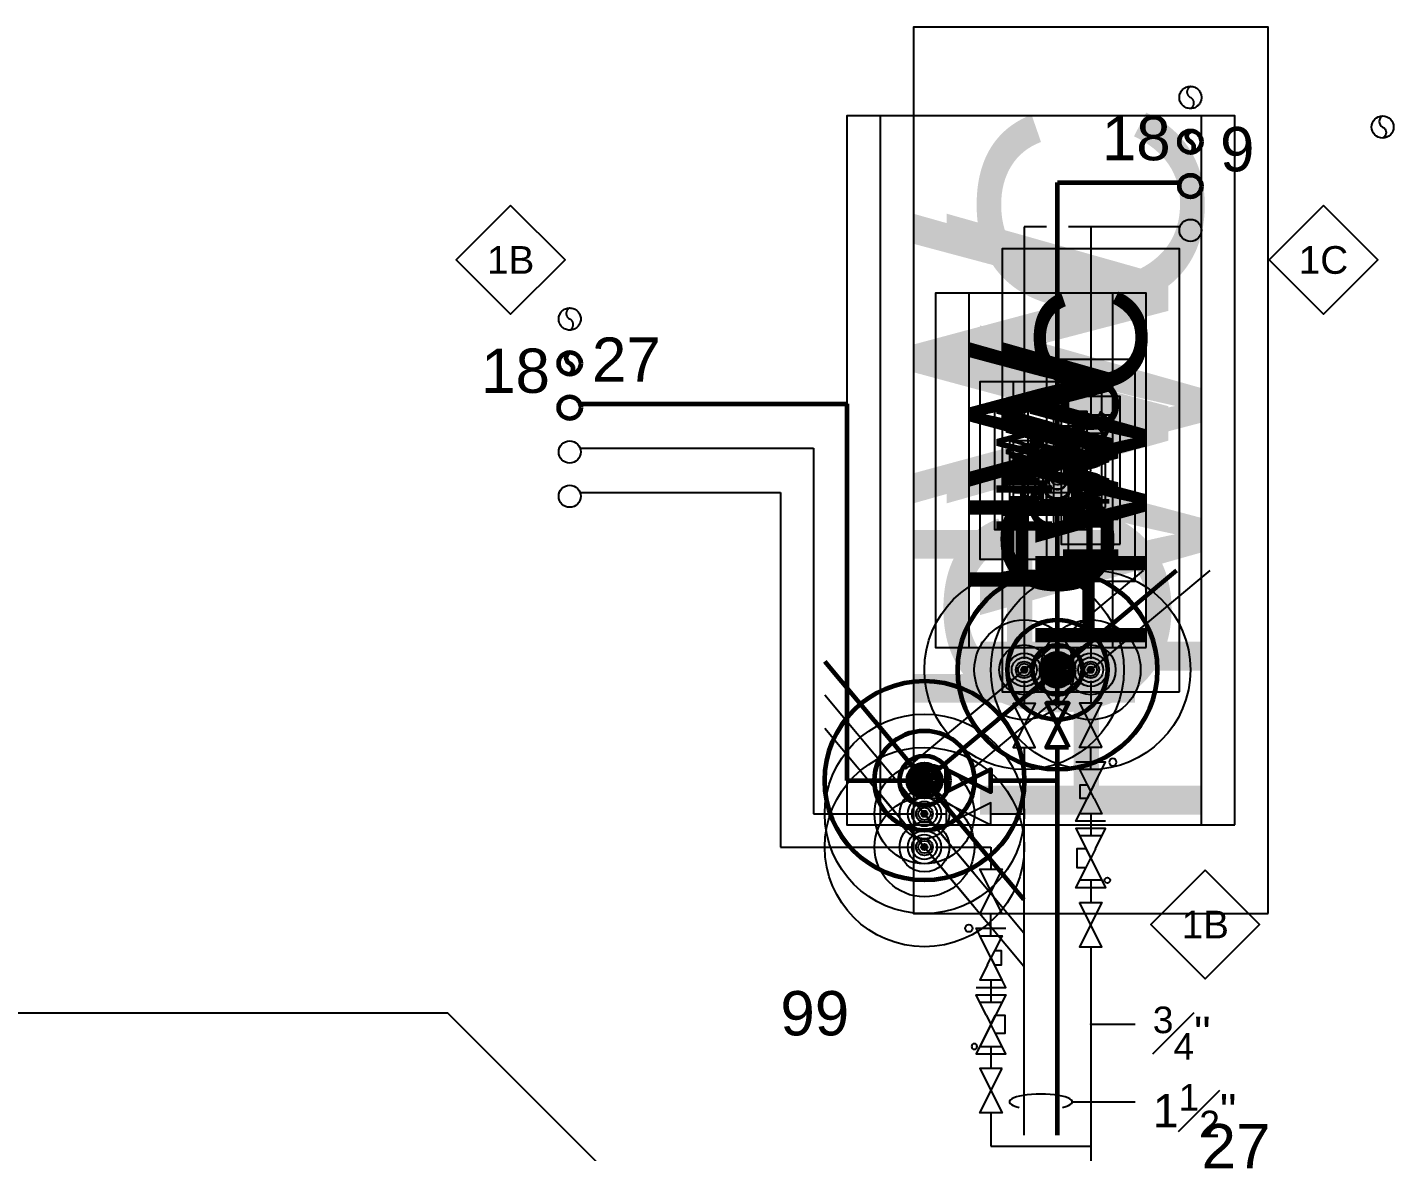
# Model space of a CAD drawing. Extents: x -3677 to 22148, y -333 to 1817.
# Drawn here: x -3306.8 to -2937, y 990.2 to 1294.7 of the extents above; entities that cross this region are included whole.
import ezdxf
from ezdxf import colors
from ezdxf.entities.mleader import LeaderData, LeaderLine
from ezdxf.enums import TextEntityAlignment as Align
from ezdxf.math import Vec2, Vec3

# ---------------------------------------------------------------- set-up
doc = ezdxf.new("R2010")
doc.units = 0
doc.header["$LTSCALE"] = 36
doc.header["$MEASUREMENT"] = 0
doc.linetypes.add('VENT', pattern=[0.3, 0.2, -0.1])
for name, color, linetype in [('G-ANNO-TEXT', 70, 'Continuous'), ('G-ANNO-TEXT @ 96', 70, 'Continuous'), ('P-HW-N', 1, 'Continuous'), ('P-HW-N @ 1 (1)', 1, 'Continuous'), ('P-HW-N @ 1 (2)', 1, 'Continuous'), ('P-HW-N @ 12', 1, 'Continuous'), ('P-HW-N @ 128', 1, 'Continuous'), ('P-HW-N @ 16', 1, 'Continuous'), ('P-HW-N @ 192', 1, 'Continuous'), ('P-HW-N @ 2', 1, 'Continuous'), ('P-HW-N @ 24', 1, 'Continuous'), ('P-HW-N @ 384', 1, 'Continuous'), ('P-HW-N @ 4', 1, 'Continuous'), ('P-HW-N @ 48', 1, 'Continuous'), ('P-HW-N @ 64', 1, 'Continuous'), ('P-HW-N @ 768', 1, 'Continuous'), ('P-HW-N @ 8', 1, 'Continuous'), ('P-HW-N @ 96', 1, 'Continuous'), ('P-HWC-N', 2, 'Continuous'), ('P-HWC-N @ 1 (1)', 2, 'Continuous'), ('P-HWC-N @ 1 (2)', 2, 'Continuous'), ('P-HWC-N @ 12', 2, 'Continuous'), ('P-HWC-N @ 128', 2, 'Continuous'), ('P-HWC-N @ 16', 2, 'Continuous'), ('P-HWC-N @ 192', 2, 'Continuous'), ('P-HWC-N @ 2', 2, 'Continuous'), ('P-HWC-N @ 24', 2, 'Continuous'), ('P-HWC-N @ 384', 2, 'Continuous'), ('P-HWC-N @ 4', 2, 'Continuous'), ('P-HWC-N @ 48', 2, 'Continuous'), ('P-HWC-N @ 64', 2, 'Continuous'), ('P-HWC-N @ 768', 2, 'Continuous'), ('P-HWC-N @ 8', 2, 'Continuous'), ('P-HWC-N @ 96', 2, 'Continuous'), ('P-SANV-N @ 96', 5, 'VENT'), ('P-STRM-N @ 96', 2, 'Continuous')]:
    doc.layers.add(name, color=color, linetype=linetype)
for name, color, linetype, lineweight in [('P-CW-N', 4, 'Continuous', 60), ('P-CW-N @ 1 (1)', 4, 'Continuous', 60), ('P-CW-N @ 1 (2)', 4, 'Continuous', 60), ('P-CW-N @ 12', 4, 'Continuous', 60), ('P-CW-N @ 128', 4, 'Continuous', 60), ('P-CW-N @ 16', 4, 'Continuous', 60), ('P-CW-N @ 192', 4, 'Continuous', 60), ('P-CW-N @ 2', 4, 'Continuous', 60), ('P-CW-N @ 24', 4, 'Continuous', 60), ('P-CW-N @ 384', 4, 'Continuous', 60), ('P-CW-N @ 4', 4, 'Continuous', 60), ('P-CW-N @ 48', 4, 'Continuous', 60), ('P-CW-N @ 64', 4, 'Continuous', 60), ('P-CW-N @ 768', 4, 'Continuous', 60), ('P-CW-N @ 8', 4, 'Continuous', 60), ('P-CW-N @ 96', 4, 'Continuous', 60), ('P-SAN-N @ 96', 6, 'Continuous', 60)]:
    doc.layers.add(name, color=color, linetype=linetype, lineweight=lineweight)
doc.layers.add('P-SAN-DFU', color=7, linetype='Continuous', plot=False)
doc.styles.add('Arial', font='arial.ttf')
doc.dimstyles.new('Loop096', dxfattribs={"dimscale": 0, "dimtxt": 0.09375, "dimasz": 0.03125, "dimexe": 0.0625, "dimexo": 0.0625, "dimgap": 0.09375, "dimtad": 1, "dimdec": 4, "dimzin": 3, "dimdsep": 46, "dimlunit": 4, "dimtxsty": 'Arial', "dimblk": 'OBLIQUE', "dimcen": 0.09375, "dimdle": 0.0625, "dimclrd": 256, "dimclre": 256, "dimclrt": 256, "dimadec": 4, "dimazin": 0, "dimtfac": 0.8, "dimtdec": 4, "dimtix": 1, "dimtofl": 0, "dimtmove": 1, "dimatfit": 0, "dimldrblk": 'LeaderNoteBlock', "dimfxl": 1, "dimfrac": 1, "dimtolj": 1, "dimtzin": 0, "dimlwd": -1, "dimlwe": -1, "dimarcsym": 0})

# ---------------------------------------------------------------- blocks, each defined once
blk = doc.blocks.new('DIAMOND TAG')
blk.add_lwpolyline([(0, -0.1533), (0.1533, 0), (0, 0.1533), (-0.1533, 0)], close=True)
at = {"style": 'Arial'}
blk.add_attdef('XXX', text='', height=0.0781, dxfattribs=at).set_placement((0, 0), align=Align.MIDDLE)
blk = doc.blocks.new('*U4')
blk.add_circle((0, 0), 0.0312)
blk = doc.blocks.new('*U15')
blk.add_lwpolyline([(0, 0.0311, 0.634258), (0, 0, -0.634258), (0, -0.0311)], format="xyb")
blk.add_circle((0, 0), 0.0312)
blk = doc.blocks.new('*U22')
at = {"linetype": 'Continuous'}
blk.add_lwpolyline([(-0.0625, 0.0625, 0, 0.0273, 0), (-0.0041, 0.0625, 0, 0, 0), (-0.0041, 0.0625, 0, 0, 0), (0.0625, 0.0625, 0, 0, 0)], format="xyseb", dxfattribs=at)
blk.add_lwpolyline([(-0.0625, 0.0312), (-0.0625, -0.0312), (0.0625, 0.0312), (0.0625, -0.0312)], dxfattribs=at)
blk.add_circle((0.0625, 0.0469), 0.00781, dxfattribs=at)
blk = doc.blocks.new('*U200')
at = {"layer": 'P-HWC-N @ 128', "xscale": -128, "yscale": 128, "zscale": 128, "rotation": 180}
blk.add_blockref('*U22', (9, 0), dxfattribs=at)
at = {"layer": 'P-HWC-N @ 96', "xscale": 96, "yscale": 96, "zscale": -96, "rotation": 180}
blk.add_blockref('*U22', (-9, 0), dxfattribs=at)
blk = doc.blocks.new('*U23')
at = {"linetype": 'Continuous'}
for points in [[(-0.0195, -0.0098), (-0.0625, -0.0313), (-0.0625, 0.0312), (-0.0195, 0.0098)], [(-0.0195, 0.0098), (-0.0195, 0.0293), (0.0195, 0.0293), (0.0195, 0.0098)], [(0.0195, -0.0098), (0.0625, -0.0313), (0.0625, 0.0312), (0.0195, 0.0098)], [(-0.0195, -0.0098), (0, 0), (-0.0195, 0.0098)], [(0.0195, 0.0098), (0, 0), (0.0195, -0.0098)]]:
    blk.add_lwpolyline(points, dxfattribs=at)
blk = doc.blocks.new('*U201')
at = {"layer": 'P-HWC-N @ 128', "xscale": -128, "yscale": 128, "zscale": 128, "rotation": 5.3905568009327e-07}
blk.add_blockref('*U23', (-9, 0), dxfattribs=at)
at = {"layer": 'P-HWC-N @ 96', "xscale": 96, "yscale": 96, "zscale": -96}
blk.add_blockref('*U23', (9, 0), dxfattribs=at)
blk = doc.blocks.new('PLMB BALL VALVES')
at = {"linetype": 'Continuous'}
blk.add_lwpolyline([(-0.0625, -0.03125), (-0.0625, 0.03125), (0.0625, -0.03125), (0.0625, 0.03125), (-0.0625, -0.03125)], dxfattribs=at)
blk = doc.blocks.new('A$C16132887')
at = {"layer": 'P-HWC-N'}
for p, q in [((-15, 0), (-21, 0)), ((3, 0), (-3, 0)), ((15, 0), (21, 0))]:
    blk.add_line(p, q, dxfattribs=at)
for name in ['*U201', '*U200']:
    blk.add_blockref(name, (0, 0), dxfattribs=at)
at = {"layer": 'P-HWC-N @ 96', "xscale": 96, "yscale": 96, "zscale": 96, "rotation": 180}
blk.add_blockref('PLMB BALL VALVES', (-27, 0), dxfattribs=at)
at = {"layer": 'P-HWC-N @ 96', "xscale": 96, "yscale": 96, "zscale": 96}
blk.add_blockref('PLMB BALL VALVES', (27, 0), dxfattribs=at)
blk = doc.blocks.new('*U25')
at = {"color": 7, "linetype": 'Continuous'}
blk.add_line((-0.03508, 0.04195), (0.03508, -0.04195), dxfattribs=at)
at = {"linetype": 'Continuous'}
blk.add_circle((0, 0), 0.03516, dxfattribs=at)
blk = doc.blocks.new('*U202')
at = {"layer": 'P-CW-N @ 1 (1)'}
blk.add_blockref('*U25', (-3064, 1090.73), dxfattribs=at)
at = {"layer": 'P-CW-N @ 1 (2)'}
blk.add_blockref('*U25', (-3064, 1090.73), dxfattribs=at)
at = {"layer": 'P-CW-N @ 12', "xscale": 12, "yscale": 12, "zscale": 12}
blk.add_blockref('*U25', (-3064, 1090.73), dxfattribs=at)
at = {"layer": 'P-CW-N @ 128', "xscale": 128, "yscale": 128, "zscale": 128}
blk.add_blockref('*U25', (-3064, 1090.73), dxfattribs=at)
at = {"layer": 'P-CW-N @ 16', "xscale": 16, "yscale": 16, "zscale": 16}
blk.add_blockref('*U25', (-3064, 1090.73), dxfattribs=at)
at = {"layer": 'P-CW-N @ 192', "xscale": 192, "yscale": 192, "zscale": 192}
blk.add_blockref('*U25', (-3064, 1090.73), dxfattribs=at)
at = {"layer": 'P-CW-N @ 2', "xscale": 2, "yscale": 2, "zscale": 2}
blk.add_blockref('*U25', (-3064, 1090.73), dxfattribs=at)
at = {"layer": 'P-CW-N @ 24', "xscale": 24, "yscale": 24, "zscale": 24}
blk.add_blockref('*U25', (-3064, 1090.73), dxfattribs=at)
at = {"layer": 'P-CW-N @ 384', "xscale": 384, "yscale": 384, "zscale": 384}
blk.add_blockref('*U25', (-3064, 1090.73), dxfattribs=at)
at = {"layer": 'P-CW-N @ 4', "xscale": 4, "yscale": 4, "zscale": 4}
blk.add_blockref('*U25', (-3064, 1090.73), dxfattribs=at)
at = {"layer": 'P-CW-N @ 48', "xscale": 48, "yscale": 48, "zscale": 48}
blk.add_blockref('*U25', (-3064, 1090.73), dxfattribs=at)
at = {"layer": 'P-CW-N @ 64', "xscale": 64, "yscale": 64, "zscale": 64}
blk.add_blockref('*U25', (-3064, 1090.73), dxfattribs=at)
at = {"layer": 'P-CW-N @ 768', "xscale": 768, "yscale": 768, "zscale": 768}
blk.add_blockref('*U25', (-3064, 1090.73), dxfattribs=at)
at = {"layer": 'P-CW-N @ 8', "xscale": 8, "yscale": 8, "zscale": 8}
blk.add_blockref('*U25', (-3064, 1090.73), dxfattribs=at)
at = {"layer": 'P-CW-N @ 96', "xscale": 96, "yscale": 96, "zscale": 96}
blk.add_blockref('*U25', (-3064, 1090.73), dxfattribs=at)
blk = doc.blocks.new('*U203')
at = {"layer": 'P-HW-N @ 1 (1)'}
blk.add_blockref('*U25', (-3064, 1081.73), dxfattribs=at)
at = {"layer": 'P-HW-N @ 1 (2)'}
blk.add_blockref('*U25', (-3064, 1081.73), dxfattribs=at)
at = {"layer": 'P-HW-N @ 12', "xscale": 12, "yscale": 12, "zscale": 12}
blk.add_blockref('*U25', (-3064, 1081.73), dxfattribs=at)
at = {"layer": 'P-HW-N @ 128', "xscale": 128, "yscale": 128, "zscale": 128}
blk.add_blockref('*U25', (-3064, 1081.73), dxfattribs=at)
at = {"layer": 'P-HW-N @ 16', "xscale": 16, "yscale": 16, "zscale": 16}
blk.add_blockref('*U25', (-3064, 1081.73), dxfattribs=at)
at = {"layer": 'P-HW-N @ 192', "xscale": 192, "yscale": 192, "zscale": 192}
blk.add_blockref('*U25', (-3064, 1081.73), dxfattribs=at)
at = {"layer": 'P-HW-N @ 2', "xscale": 2, "yscale": 2, "zscale": 2}
blk.add_blockref('*U25', (-3064, 1081.73), dxfattribs=at)
at = {"layer": 'P-HW-N @ 24', "xscale": 24, "yscale": 24, "zscale": 24}
blk.add_blockref('*U25', (-3064, 1081.73), dxfattribs=at)
at = {"layer": 'P-HW-N @ 384', "xscale": 384, "yscale": 384, "zscale": 384}
blk.add_blockref('*U25', (-3064, 1081.73), dxfattribs=at)
at = {"layer": 'P-HW-N @ 4', "xscale": 4, "yscale": 4, "zscale": 4}
blk.add_blockref('*U25', (-3064, 1081.73), dxfattribs=at)
at = {"layer": 'P-HW-N @ 48', "xscale": 48, "yscale": 48, "zscale": 48}
blk.add_blockref('*U25', (-3064, 1081.73), dxfattribs=at)
at = {"layer": 'P-HW-N @ 64', "xscale": 64, "yscale": 64, "zscale": 64}
blk.add_blockref('*U25', (-3064, 1081.73), dxfattribs=at)
at = {"layer": 'P-HW-N @ 768', "xscale": 768, "yscale": 768, "zscale": 768}
blk.add_blockref('*U25', (-3064, 1081.73), dxfattribs=at)
at = {"layer": 'P-HW-N @ 8', "xscale": 8, "yscale": 8, "zscale": 8}
blk.add_blockref('*U25', (-3064, 1081.73), dxfattribs=at)
at = {"layer": 'P-HW-N @ 96', "xscale": 96, "yscale": 96, "zscale": 96}
blk.add_blockref('*U25', (-3064, 1081.73), dxfattribs=at)
blk = doc.blocks.new('*U204')
at = {"layer": 'P-HWC-N @ 1 (1)'}
blk.add_blockref('*U25', (-3064, 1072.73), dxfattribs=at)
at = {"layer": 'P-HWC-N @ 1 (2)'}
blk.add_blockref('*U25', (-3064, 1072.73), dxfattribs=at)
at = {"layer": 'P-HWC-N @ 12', "xscale": 12, "yscale": 12, "zscale": 12}
blk.add_blockref('*U25', (-3064, 1072.73), dxfattribs=at)
at = {"layer": 'P-HWC-N @ 128', "xscale": 128, "yscale": 128, "zscale": 128}
blk.add_blockref('*U25', (-3064, 1072.73), dxfattribs=at)
at = {"layer": 'P-HWC-N @ 16', "xscale": 16, "yscale": 16, "zscale": 16}
blk.add_blockref('*U25', (-3064, 1072.73), dxfattribs=at)
at = {"layer": 'P-HWC-N @ 192', "xscale": 192, "yscale": 192, "zscale": 192}
blk.add_blockref('*U25', (-3064, 1072.73), dxfattribs=at)
at = {"layer": 'P-HWC-N @ 2', "xscale": 2, "yscale": 2, "zscale": 2}
blk.add_blockref('*U25', (-3064, 1072.73), dxfattribs=at)
at = {"layer": 'P-HWC-N @ 24', "xscale": 24, "yscale": 24, "zscale": 24}
blk.add_blockref('*U25', (-3064, 1072.73), dxfattribs=at)
at = {"layer": 'P-HWC-N @ 384', "xscale": 384, "yscale": 384, "zscale": 384}
blk.add_blockref('*U25', (-3064, 1072.73), dxfattribs=at)
at = {"layer": 'P-HWC-N @ 4', "xscale": 4, "yscale": 4, "zscale": 4}
blk.add_blockref('*U25', (-3064, 1072.73), dxfattribs=at)
at = {"layer": 'P-HWC-N @ 48', "xscale": 48, "yscale": 48, "zscale": 48}
blk.add_blockref('*U25', (-3064, 1072.73), dxfattribs=at)
at = {"layer": 'P-HWC-N @ 64', "xscale": 64, "yscale": 64, "zscale": 64}
blk.add_blockref('*U25', (-3064, 1072.73), dxfattribs=at)
at = {"layer": 'P-HWC-N @ 768', "xscale": 768, "yscale": 768, "zscale": 768}
blk.add_blockref('*U25', (-3064, 1072.73), dxfattribs=at)
at = {"layer": 'P-HWC-N @ 8', "xscale": 8, "yscale": 8, "zscale": 8}
blk.add_blockref('*U25', (-3064, 1072.73), dxfattribs=at)
at = {"layer": 'P-HWC-N @ 96', "xscale": 96, "yscale": 96, "zscale": 96}
blk.add_blockref('*U25', (-3064, 1072.73), dxfattribs=at)
blk = doc.blocks.new('*U205')
at = {"layer": 'P-HWC-N @ 1 (1)', "rotation": 270}
blk.add_blockref('*U25', (-3019, 1120.73), dxfattribs=at)
at = {"layer": 'P-HWC-N @ 1 (2)', "rotation": 270}
blk.add_blockref('*U25', (-3019, 1120.73), dxfattribs=at)
at = {"layer": 'P-HWC-N @ 12', "xscale": 12, "yscale": 12, "zscale": 12, "rotation": 270}
blk.add_blockref('*U25', (-3019, 1120.73), dxfattribs=at)
at = {"layer": 'P-HWC-N @ 128', "xscale": 128, "yscale": 128, "zscale": 128, "rotation": 270}
blk.add_blockref('*U25', (-3019, 1120.73), dxfattribs=at)
at = {"layer": 'P-HWC-N @ 16', "xscale": 16, "yscale": 16, "zscale": 16, "rotation": 270}
blk.add_blockref('*U25', (-3019, 1120.73), dxfattribs=at)
at = {"layer": 'P-HWC-N @ 192', "xscale": 192, "yscale": 192, "zscale": 192, "rotation": 270}
blk.add_blockref('*U25', (-3019, 1120.73), dxfattribs=at)
at = {"layer": 'P-HWC-N @ 2', "xscale": 2, "yscale": 2, "zscale": 2, "rotation": 270}
blk.add_blockref('*U25', (-3019, 1120.73), dxfattribs=at)
at = {"layer": 'P-HWC-N @ 24', "xscale": 24, "yscale": 24, "zscale": 24, "rotation": 270}
blk.add_blockref('*U25', (-3019, 1120.73), dxfattribs=at)
at = {"layer": 'P-HWC-N @ 384', "xscale": 384, "yscale": 384, "zscale": 384, "rotation": 270}
blk.add_blockref('*U25', (-3019, 1120.73), dxfattribs=at)
at = {"layer": 'P-HWC-N @ 4', "xscale": 4, "yscale": 4, "zscale": 4, "rotation": 270}
blk.add_blockref('*U25', (-3019, 1120.73), dxfattribs=at)
at = {"layer": 'P-HWC-N @ 48', "xscale": 48, "yscale": 48, "zscale": 48, "rotation": 270}
blk.add_blockref('*U25', (-3019, 1120.73), dxfattribs=at)
at = {"layer": 'P-HWC-N @ 64', "xscale": 64, "yscale": 64, "zscale": 64, "rotation": 270}
blk.add_blockref('*U25', (-3019, 1120.73), dxfattribs=at)
at = {"layer": 'P-HWC-N @ 768', "xscale": 768, "yscale": 768, "zscale": 768, "rotation": 270}
blk.add_blockref('*U25', (-3019, 1120.73), dxfattribs=at)
at = {"layer": 'P-HWC-N @ 8', "xscale": 8, "yscale": 8, "zscale": 8, "rotation": 270}
blk.add_blockref('*U25', (-3019, 1120.73), dxfattribs=at)
at = {"layer": 'P-HWC-N @ 96', "xscale": 96, "yscale": 96, "zscale": 96, "rotation": 270}
blk.add_blockref('*U25', (-3019, 1120.73), dxfattribs=at)
blk = doc.blocks.new('*U206')
at = {"layer": 'P-CW-N @ 1 (1)', "rotation": 90}
blk.add_blockref('*U25', (-3028, 1120.73), dxfattribs=at)
at = {"layer": 'P-CW-N @ 1 (2)', "rotation": 89.99999999999999}
blk.add_blockref('*U25', (-3028, 1120.73), dxfattribs=at)
at = {"layer": 'P-CW-N @ 12', "xscale": 12, "yscale": 12, "zscale": 12, "rotation": 89.99999999999999}
blk.add_blockref('*U25', (-3028, 1120.73), dxfattribs=at)
at = {"layer": 'P-CW-N @ 128', "xscale": 128, "yscale": 128, "zscale": 128, "rotation": 89.99999999999999}
blk.add_blockref('*U25', (-3028, 1120.73), dxfattribs=at)
at = {"layer": 'P-CW-N @ 16', "xscale": 16, "yscale": 16, "zscale": 16, "rotation": 89.99999999999999}
blk.add_blockref('*U25', (-3028, 1120.73), dxfattribs=at)
at = {"layer": 'P-CW-N @ 192', "xscale": 192, "yscale": 192, "zscale": 192, "rotation": 89.99999999999999}
blk.add_blockref('*U25', (-3028, 1120.73), dxfattribs=at)
at = {"layer": 'P-CW-N @ 2', "xscale": 2, "yscale": 2, "zscale": 2, "rotation": 89.99999999999999}
blk.add_blockref('*U25', (-3028, 1120.73), dxfattribs=at)
at = {"layer": 'P-CW-N @ 24', "xscale": 24, "yscale": 24, "zscale": 24, "rotation": 89.99999999999999}
blk.add_blockref('*U25', (-3028, 1120.73), dxfattribs=at)
at = {"layer": 'P-CW-N @ 384', "xscale": 384, "yscale": 384, "zscale": 384, "rotation": 89.99999999999999}
blk.add_blockref('*U25', (-3028, 1120.73), dxfattribs=at)
at = {"layer": 'P-CW-N @ 4', "xscale": 4, "yscale": 4, "zscale": 4, "rotation": 89.99999999999999}
blk.add_blockref('*U25', (-3028, 1120.73), dxfattribs=at)
at = {"layer": 'P-CW-N @ 48', "xscale": 48, "yscale": 48, "zscale": 48, "rotation": 89.99999999999999}
blk.add_blockref('*U25', (-3028, 1120.73), dxfattribs=at)
at = {"layer": 'P-CW-N @ 64', "xscale": 64, "yscale": 64, "zscale": 64, "rotation": 89.99999999999999}
blk.add_blockref('*U25', (-3028, 1120.73), dxfattribs=at)
at = {"layer": 'P-CW-N @ 768', "xscale": 768, "yscale": 768, "zscale": 768, "rotation": 89.99999999999999}
blk.add_blockref('*U25', (-3028, 1120.73), dxfattribs=at)
at = {"layer": 'P-CW-N @ 8', "xscale": 8, "yscale": 8, "zscale": 8, "rotation": 89.99999999999999}
blk.add_blockref('*U25', (-3028, 1120.73), dxfattribs=at)
at = {"layer": 'P-CW-N @ 96', "xscale": 96, "yscale": 96, "zscale": 96, "rotation": 89.99999999999999}
blk.add_blockref('*U25', (-3028, 1120.73), dxfattribs=at)
blk = doc.blocks.new('*U207')
at = {"layer": 'P-HW-N @ 1 (1)', "rotation": 270}
blk.add_blockref('*U25', (-3037, 1120.73), dxfattribs=at)
at = {"layer": 'P-HW-N @ 1 (2)', "rotation": 270}
blk.add_blockref('*U25', (-3037, 1120.73), dxfattribs=at)
at = {"layer": 'P-HW-N @ 12', "xscale": 12, "yscale": 12, "zscale": 12, "rotation": 270}
blk.add_blockref('*U25', (-3037, 1120.73), dxfattribs=at)
at = {"layer": 'P-HW-N @ 128', "xscale": 128, "yscale": 128, "zscale": 128, "rotation": 270}
blk.add_blockref('*U25', (-3037, 1120.73), dxfattribs=at)
at = {"layer": 'P-HW-N @ 16', "xscale": 16, "yscale": 16, "zscale": 16, "rotation": 270}
blk.add_blockref('*U25', (-3037, 1120.73), dxfattribs=at)
at = {"layer": 'P-HW-N @ 192', "xscale": 192, "yscale": 192, "zscale": 192, "rotation": 270}
blk.add_blockref('*U25', (-3037, 1120.73), dxfattribs=at)
at = {"layer": 'P-HW-N @ 2', "xscale": 2, "yscale": 2, "zscale": 2, "rotation": 270}
blk.add_blockref('*U25', (-3037, 1120.73), dxfattribs=at)
at = {"layer": 'P-HW-N @ 24', "xscale": 24, "yscale": 24, "zscale": 24, "rotation": 270}
blk.add_blockref('*U25', (-3037, 1120.73), dxfattribs=at)
at = {"layer": 'P-HW-N @ 384', "xscale": 384, "yscale": 384, "zscale": 384, "rotation": 270}
blk.add_blockref('*U25', (-3037, 1120.73), dxfattribs=at)
at = {"layer": 'P-HW-N @ 4', "xscale": 4, "yscale": 4, "zscale": 4, "rotation": 270}
blk.add_blockref('*U25', (-3037, 1120.73), dxfattribs=at)
at = {"layer": 'P-HW-N @ 48', "xscale": 48, "yscale": 48, "zscale": 48, "rotation": 270}
blk.add_blockref('*U25', (-3037, 1120.73), dxfattribs=at)
at = {"layer": 'P-HW-N @ 64', "xscale": 64, "yscale": 64, "zscale": 64, "rotation": 270}
blk.add_blockref('*U25', (-3037, 1120.73), dxfattribs=at)
at = {"layer": 'P-HW-N @ 768', "xscale": 768, "yscale": 768, "zscale": 768, "rotation": 270}
blk.add_blockref('*U25', (-3037, 1120.73), dxfattribs=at)
at = {"layer": 'P-HW-N @ 8', "xscale": 8, "yscale": 8, "zscale": 8, "rotation": 270}
blk.add_blockref('*U25', (-3037, 1120.73), dxfattribs=at)
at = {"layer": 'P-HW-N @ 96', "xscale": 96, "yscale": 96, "zscale": 96, "rotation": 270}
blk.add_blockref('*U25', (-3037, 1120.73), dxfattribs=at)
blk = doc.blocks.new('*U12')
at = {"layer": 'DEFPOINTS'}
blk.add_lwpolyline([(-0.15625, -0.0625), (0.15625, -0.0625), (0.15625, 0.0625), (-0.15625, 0.0625)], close=True, dxfattribs=at)
at = {"style": 'Arial'}
blk.add_text('HWC', height=0.078125, dxfattribs=at).set_placement((0, 0), align=Align.MIDDLE)
blk = doc.blocks.new('*U208')
at = {"layer": 'P-HWC-N @ 1 (1)', "linetype": 'ByBlock', "lineweight": -2, "rotation": 90}
blk.add_blockref('*U12', (-3019, 1174.73), dxfattribs=at)
at = {"layer": 'P-HWC-N @ 1 (2)', "linetype": 'ByBlock', "lineweight": -2, "rotation": 89.99999999999999}
blk.add_blockref('*U12', (-3019, 1174.73), dxfattribs=at)
at = {"layer": 'P-HWC-N @ 128', "linetype": 'ByBlock', "lineweight": -2, "xscale": 128, "yscale": 128, "zscale": 128, "rotation": 89.99999999999999}
blk.add_blockref('*U12', (-3019, 1174.73), dxfattribs=at)
at = {"layer": 'P-HWC-N @ 192', "linetype": 'ByBlock', "lineweight": -2, "xscale": 192, "yscale": 192, "zscale": 192, "rotation": 89.99999999999999}
blk.add_blockref('*U12', (-3019, 1174.73), dxfattribs=at)
at = {"layer": 'P-HWC-N @ 384', "linetype": 'ByBlock', "lineweight": -2, "xscale": 384, "yscale": 384, "zscale": 384, "rotation": 89.99999999999999}
blk.add_blockref('*U12', (-3019, 1174.73), dxfattribs=at)
at = {"layer": 'P-HWC-N @ 48', "linetype": 'ByBlock', "lineweight": -2, "xscale": 48, "yscale": 48, "zscale": 48, "rotation": 89.99999999999999}
blk.add_blockref('*U12', (-3019, 1174.73), dxfattribs=at)
at = {"layer": 'P-HWC-N @ 64', "linetype": 'ByBlock', "lineweight": -2, "xscale": 64, "yscale": 64, "zscale": 64, "rotation": 89.99999999999999}
blk.add_blockref('*U12', (-3019, 1174.73), dxfattribs=at)
at = {"layer": 'P-HWC-N @ 768', "linetype": 'ByBlock', "lineweight": -2, "xscale": 768, "yscale": 768, "zscale": 768, "rotation": 89.99999999999999}
blk.add_blockref('*U12', (-3019, 1174.73), dxfattribs=at)
at = {"layer": 'P-HWC-N @ 96', "linetype": 'ByBlock', "lineweight": -2, "xscale": 96, "yscale": 96, "zscale": 96, "rotation": 89.99999999999999}
blk.add_blockref('*U12', (-3019, 1174.73), dxfattribs=at)
blk = doc.blocks.new('*U7')
at = {"layer": 'DEFPOINTS'}
blk.add_lwpolyline([(-0.125, -0.0625), (0.125, -0.0625), (0.125, 0.0625), (-0.125, 0.0625)], close=True, dxfattribs=at)
at = {"style": 'Arial'}
blk.add_text('CW', height=0.078125, dxfattribs=at).set_placement((0, 0), align=Align.MIDDLE)
blk = doc.blocks.new('*U209')
at = {"layer": 'P-CW-N @ 1 (1)', "linetype": 'ByBlock', "lineweight": -2, "rotation": 90}
blk.add_blockref('*U7', (-3028, 1174.73), dxfattribs=at)
at = {"layer": 'P-CW-N @ 1 (2)', "linetype": 'ByBlock', "lineweight": -2, "rotation": 89.99999999999999}
blk.add_blockref('*U7', (-3028, 1174.73), dxfattribs=at)
at = {"layer": 'P-CW-N @ 128', "linetype": 'ByBlock', "lineweight": -2, "xscale": 128, "yscale": 128, "zscale": 128, "rotation": 89.99999999999999}
blk.add_blockref('*U7', (-3028, 1174.73), dxfattribs=at)
at = {"layer": 'P-CW-N @ 192', "linetype": 'ByBlock', "lineweight": -2, "xscale": 192, "yscale": 192, "zscale": 192, "rotation": 89.99999999999999}
blk.add_blockref('*U7', (-3028, 1174.73), dxfattribs=at)
at = {"layer": 'P-CW-N @ 384', "linetype": 'ByBlock', "lineweight": -2, "xscale": 384, "yscale": 384, "zscale": 384, "rotation": 89.99999999999999}
blk.add_blockref('*U7', (-3028, 1174.73), dxfattribs=at)
at = {"layer": 'P-CW-N @ 48', "linetype": 'ByBlock', "lineweight": -2, "xscale": 48, "yscale": 48, "zscale": 48, "rotation": 89.99999999999999}
blk.add_blockref('*U7', (-3028, 1174.73), dxfattribs=at)
at = {"layer": 'P-CW-N @ 64', "linetype": 'ByBlock', "lineweight": -2, "xscale": 64, "yscale": 64, "zscale": 64, "rotation": 89.99999999999999}
blk.add_blockref('*U7', (-3028, 1174.73), dxfattribs=at)
at = {"layer": 'P-CW-N @ 768', "linetype": 'ByBlock', "lineweight": -2, "xscale": 768, "yscale": 768, "zscale": 768, "rotation": 89.99999999999999}
blk.add_blockref('*U7', (-3028, 1174.73), dxfattribs=at)
at = {"layer": 'P-CW-N @ 96', "linetype": 'ByBlock', "lineweight": -2, "xscale": 96, "yscale": 96, "zscale": 96, "rotation": 89.99999999999999}
blk.add_blockref('*U7', (-3028, 1174.73), dxfattribs=at)
blk = doc.blocks.new('*U26')
at = {"layer": 'DEFPOINTS'}
blk.add_lwpolyline([(-0.125, -0.0625), (0.125, -0.0625), (0.125, 0.0625), (-0.125, 0.0625)], close=True, dxfattribs=at)
at = {"style": 'Arial'}
blk.add_text('HW', height=0.078125, dxfattribs=at).set_placement((0, 0), align=Align.MIDDLE)
blk = doc.blocks.new('*U210')
at = {"layer": 'P-HW-N @ 1 (1)', "linetype": 'ByBlock', "lineweight": -2, "rotation": 90}
blk.add_blockref('*U26', (-3037, 1174.73), dxfattribs=at)
at = {"layer": 'P-HW-N @ 1 (2)', "linetype": 'ByBlock', "lineweight": -2, "rotation": 89.99999999999999}
blk.add_blockref('*U26', (-3037, 1174.73), dxfattribs=at)
at = {"layer": 'P-HW-N @ 128', "linetype": 'ByBlock', "lineweight": -2, "xscale": 128, "yscale": 128, "zscale": 128, "rotation": 89.99999999999999}
blk.add_blockref('*U26', (-3037, 1174.73), dxfattribs=at)
at = {"layer": 'P-HW-N @ 192', "linetype": 'ByBlock', "lineweight": -2, "xscale": 192, "yscale": 192, "zscale": 192, "rotation": 89.99999999999999}
blk.add_blockref('*U26', (-3037, 1174.73), dxfattribs=at)
at = {"layer": 'P-HW-N @ 384', "linetype": 'ByBlock', "lineweight": -2, "xscale": 384, "yscale": 384, "zscale": 384, "rotation": 89.99999999999999}
blk.add_blockref('*U26', (-3037, 1174.73), dxfattribs=at)
at = {"layer": 'P-HW-N @ 48', "linetype": 'ByBlock', "lineweight": -2, "xscale": 48, "yscale": 48, "zscale": 48, "rotation": 89.99999999999999}
blk.add_blockref('*U26', (-3037, 1174.73), dxfattribs=at)
at = {"layer": 'P-HW-N @ 64', "linetype": 'ByBlock', "lineweight": -2, "xscale": 64, "yscale": 64, "zscale": 64, "rotation": 89.99999999999999}
blk.add_blockref('*U26', (-3037, 1174.73), dxfattribs=at)
at = {"layer": 'P-HW-N @ 768', "linetype": 'ByBlock', "lineweight": -2, "xscale": 768, "yscale": 768, "zscale": 768, "rotation": 89.99999999999999}
blk.add_blockref('*U26', (-3037, 1174.73), dxfattribs=at)
at = {"layer": 'P-HW-N @ 96', "linetype": 'ByBlock', "lineweight": -2, "xscale": 96, "yscale": 96, "zscale": 96, "rotation": 89.99999999999999}
blk.add_blockref('*U26', (-3037, 1174.73), dxfattribs=at)
blk = doc.blocks.new('_Oblique')
at = {"color": 0, "linetype": 'ByBlock', "lineweight": -2}
blk.add_line((-0.5, -0.5), (0.5, 0.5), dxfattribs=at)
blk = doc.blocks.new('LeaderNoteBlock')
blk.add_ellipse((0, 0), major_axis=(1, 0), ratio=0.25, start_param=5.387521, end_param=10.320443)

msp = doc.modelspace()

# ---------------------------------------------------------------- linework, layer by layer
at = {"layer": 'G-ANNO-TEXT'}
msp.add_line((-3024, 1003.73), (-3007, 1003.73), dxfattribs=at)
msp.add_ellipse((-3032.5, 1003.73), major_axis=(8.5, 0), ratio=0.25, start_param=5.480171, end_param=10.227792, dxfattribs=at)
at = {"layer": 'P-CW-N'}
for p, q in [((-3028, 1252.73), (-2995, 1252.73)), ((-3028, 1186.73), (-3028, 1252.73)), ((-3157, 1192.73), (-3085, 1192.73)), ((-3085, 1192.73), (-3085, 1090.73)), ((-3028, 1123.73), (-3028, 1162.73)), ((-3028, 1111.73), (-3028, 1117.73)), ((-3028, 994.73), (-3028, 1099.73)), ((-3085, 1090.73), (-3067, 1090.73)), ((-3061, 1090.73), (-3058, 1090.73)), ((-3046, 1090.73), (-3028, 1090.73))]:
    msp.add_line(p, q, dxfattribs=at)
at = {"layer": 'P-HW-N'}
for p, q in [((-3031, 1240.73), (-3037, 1240.73)), ((-3037, 1240.73), (-3037, 1186.73)), ((-2995, 1240.73), (-3025, 1240.73)), ((-3157, 1180.73), (-3094, 1180.73)), ((-3094, 1180.73), (-3094, 1081.73)), ((-3037, 1162.73), (-3037, 1123.73)), ((-3037, 1117.73), (-3037, 1111.73)), ((-3037, 1099.73), (-3037, 1093.73)), ((-3037, 994.73), (-3037, 1087.73)), ((-3094, 1081.73), (-3067, 1081.73)), ((-3061, 1081.73), (-3058, 1081.73)), ((-3046, 1081.73), (-3037, 1081.73))]:
    msp.add_line(p, q, dxfattribs=at)
at = {"layer": 'P-HWC-N'}
for p, q in [((-3019, 1240.73), (-3019, 1189.71)), ((-3157, 1168.73), (-3103, 1168.73)), ((-3103, 1168.73), (-3103, 1072.73)), ((-3019, 1159.76), (-3019, 1123.73)), ((-3019, 1117.73), (-3019, 1111.73)), ((-3103, 1072.73), (-3067, 1072.73)), ((-3061, 1072.73), (-3046, 1072.73)), ((-3046, 1072.73), (-3046, 1066.73)), ((-3019, 1045.73), (-3019, 958.73)), ((-3046, 1000.73), (-3046, 991.73)), ((-3046, 991.73), (-3019, 991.73))]:
    msp.add_line(p, q, dxfattribs=at)

# ---------------------------------------------------------------- block references
at = {"layer": 'G-ANNO-TEXT @ 96'}
ref = msp.add_blockref('DIAMOND TAG', (-3176, 1231.73), dxfattribs=dict(at, xscale=96, yscale=96, zscale=96, rotation=180))
ref.add_attrib('XXX', '1B', dxfattribs={"layer": '0', "height": 7.5, "style": 'Arial'}).set_placement((-3176, 1231.73), align=Align.MIDDLE)
ref = msp.add_blockref('DIAMOND TAG', (-2956, 1231.73), dxfattribs=dict(at, xscale=96, yscale=96, zscale=96, rotation=180))
ref.add_attrib('XXX', '1C', dxfattribs={"layer": '0', "height": 7.5, "style": 'Arial'}).set_placement((-2956, 1231.73), align=Align.MIDDLE)
ref = msp.add_blockref('DIAMOND TAG', (-2988, 1051.73), dxfattribs=dict(at, xscale=96, yscale=96, zscale=96, rotation=180))
ref.add_attrib('XXX', '1B', dxfattribs={"layer": '0', "height": 7.5, "style": 'Arial'}).set_placement((-2988, 1051.73), align=Align.MIDDLE)
at = {"layer": 'P-CW-N'}
for name in ['*U209', '*U206', '*U202']:
    msp.add_blockref(name, (0, 0), dxfattribs=at)
at = {"layer": 'P-CW-N @ 96', "xscale": 96, "yscale": 96, "zscale": 96}
for name, p, rotation in [('*U4', (-2992, 1251.73), 180), ('*U4', (-2992, 1251.73), 180), ('*U4', (-3160, 1191.73), 180), ('*U4', (-3160, 1191.73), 180), ('PLMB BALL VALVES', (-3028, 1105.73), 90)]:
    msp.add_blockref(name, p, dxfattribs=dict(at, rotation=rotation))
msp.add_blockref('PLMB BALL VALVES', (-3052, 1090.73), dxfattribs=at)
at = {"layer": 'P-HW-N'}
for name in ['*U210', '*U207', '*U203']:
    msp.add_blockref(name, (0, 0), dxfattribs=at)
at = {"layer": 'P-HW-N @ 96', "xscale": 96, "yscale": 96, "zscale": 96}
for name, p, rotation in [('*U4', (-2992, 1239.73), 180), ('*U4', (-3160, 1179.73), 180), ('PLMB BALL VALVES', (-3037, 1105.73), 270)]:
    msp.add_blockref(name, p, dxfattribs=dict(at, rotation=rotation))
msp.add_blockref('PLMB BALL VALVES', (-3052, 1081.73), dxfattribs=at)
at = {"layer": 'P-HWC-N'}
for name in ['*U208', '*U205', '*U204']:
    msp.add_blockref(name, (0, 0), dxfattribs=at)
at = {"layer": 'P-HWC-N', "rotation": 90}
msp.add_blockref('A$C16132887', (-3019, 1078.73), dxfattribs=at)
at = {"layer": 'P-HWC-N', "xscale": -1, "rotation": 270}
msp.add_blockref('A$C16132887', (-3046, 1033.73), dxfattribs=at)
at = {"layer": 'P-HWC-N @ 96', "xscale": 96, "yscale": 96, "zscale": 96, "rotation": 180}
msp.add_blockref('*U4', (-3160, 1167.73), dxfattribs=at)
at = {"layer": 'P-SAN-N @ 96', "xscale": 96, "yscale": 96, "zscale": 96, "rotation": 180}
for p in [(-2992, 1263.73), (-3160, 1203.73)]:
    msp.add_blockref('*U15', p, dxfattribs=at)
at = {"layer": 'P-SANV-N @ 96', "xscale": 96, "yscale": 96, "zscale": 96, "rotation": 180}
for p in [(-2992, 1275.73), (-3160, 1215.73)]:
    msp.add_blockref('*U15', p, dxfattribs=at)
at = {"layer": 'P-STRM-N @ 96', "xscale": 96, "yscale": 96, "zscale": 96}
msp.add_blockref('*U15', (-2940, 1267.73), dxfattribs=at)

# ---------------------------------------------------------------- texts
at = {"layer": 'G-ANNO-TEXT', "char_height": 9, "attachment_point": 1, "style": 'Arial'}
for s, width, insert in [('\\A1;{\\H0.8x;\\S3#4;}"', 55.2, (-3002.2, 1029.53)), ('\\A1;1{\\H0.8x;\\S1#2;}"', 64.2, (-3002.2, 1008.53))]:
    msp.add_mtext_dynamic_manual_height_columns(s, width=width, gutter_width=45, heights=[0], dxfattribs=dict(at, insert=insert))
at = {"layer": 'P-SAN-DFU', "char_height": 12, "attachment_point": 1, "style": 'Arial'}
for s, insert in [('18', (-3016, 1270.73)), ('27', (-3154, 1210.73)), ('99', (-3103, 1033.73)), ('27', (-2989, 997.73))]:
    msp.add_mtext_dynamic_manual_height_columns(s, width=68, gutter_width=60, heights=[0], dxfattribs=dict(at, insert=insert))
at = {"layer": 'P-SAN-DFU', "color": 3, "char_height": 12, "attachment_point": 1, "style": 'Arial'}
for s, insert in [('9', (-2984, 1267.73)), ('18', (-3184, 1207.73))]:
    msp.add_mtext_dynamic_manual_height_columns(s, width=68, gutter_width=60, heights=[0], dxfattribs=dict(at, insert=insert))

# ---------------------------------------------------------------- leaders
at = {"layer": 'G-ANNO-TEXT'}
msp.add_leader([(-3019, 1024.73), (-3010, 1024.73), (-3007, 1024.73)], dimstyle='Loop096', override={"dimscale": 0}, dxfattribs=at)
ml = msp.add_multileader_mtext('Standard', dxfattribs=at)
ml.set_content('PROVIDE 18"x18" ACCESS PANEL \\PTO BE INSTALLED BY GC', color=256, style='Arial')
ml.set_leader_properties(color=256, linetype='ByLayer', lineweight=-1)
ml.build(insert=Vec2(0, 0))
ml.multileader.update_dxf_attribs({"has_dogleg": 0, "dogleg_length": 0.125, "arrow_head_size": 12, "scale": 96})
ctx = ml.context
ctx.base_point, ctx.scale, ctx.char_height, ctx.arrow_head_size, ctx.landing_gap_size, ctx.plane_origin = Vec3(-3679.77, 1027.73), 96, 9, 12, 3, Vec3(-3152, 1003.73)
ctx.text_align_type = 2
notes = []
notes.append((ctx, [(0, (1, 1, 0), (-3460, 1027.73), (-1, 0), 12, [(0, [(-3136, 970.73), (-3193, 1027.73)], 0, [])])]))
ctx.mtext.insert, ctx.mtext.alignment, ctx.mtext.flow_direction = Vec3(-3475, 1032.31), 3, 5
for ctx, leaders in notes:
    for number, flags, end, landing, length, lines in leaders:
        leader = LeaderData()
        leader.index, (leader.has_last_leader_line, leader.has_dogleg_vector, leader.attachment_direction) = number, flags
        leader.last_leader_point, leader.dogleg_vector, leader.dogleg_length = Vec3(end), Vec3(landing), length
        for number, points, colour, breaks in lines:
            line = LeaderLine()
            line.index, line.vertices, line.color, line.breaks = number, Vec3.list(points), colors.encode_raw_color(colour), breaks
            leader.lines.append(line)
        ctx.leaders.append(leader)

doc.saveas('drawing.dxf')
